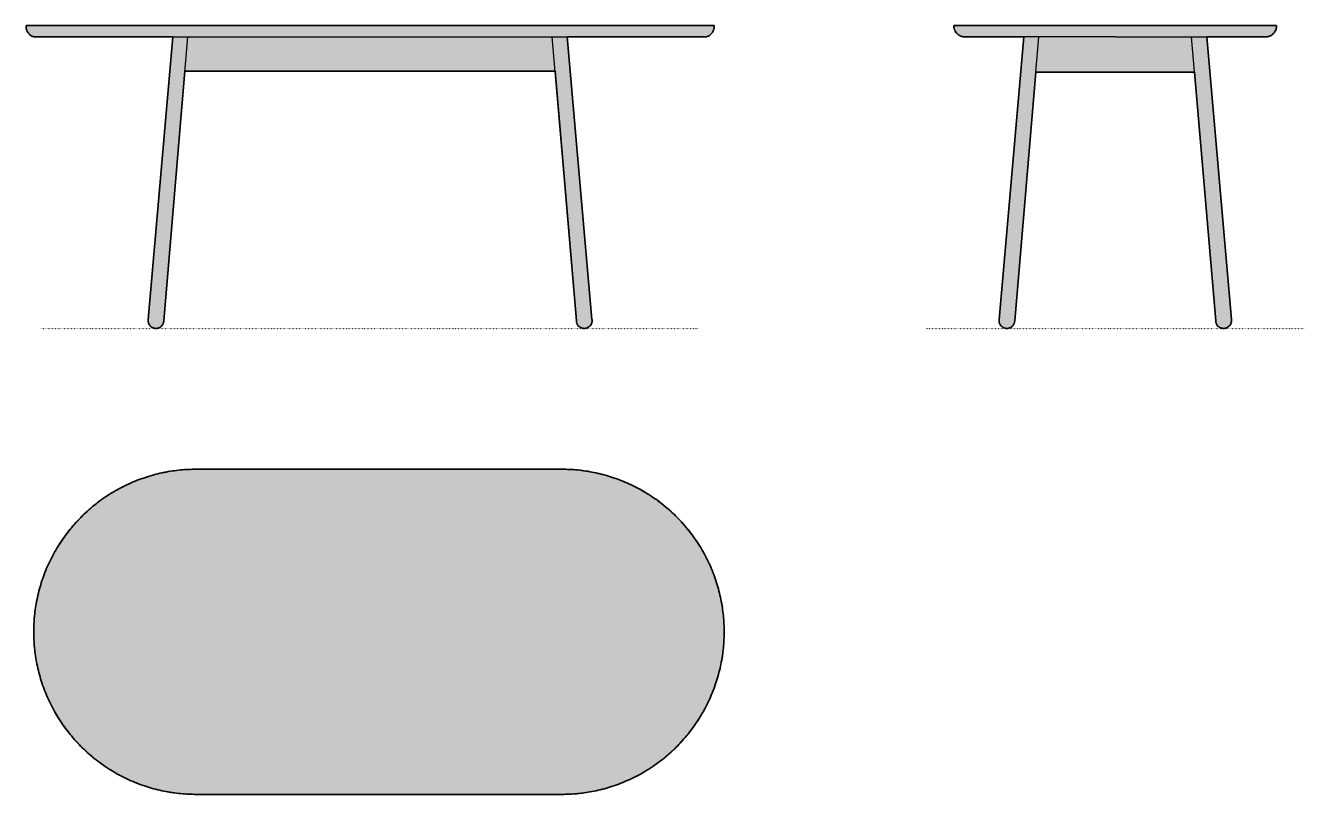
# Model space of a CAD drawing. Header units: millimetres. Extents: x -36 to 2928, y -1079 to 701.
import ezdxf

# ---------------------------------------------------------------- set-up
doc = ezdxf.new("R2010")
doc.units = ezdxf.units.MM
doc.linetypes.add('Dots', pattern=[1, 0, -1])
doc.layers.add('Blocks', color=7, linetype='Continuous')
doc.layers.add('Blocks$Fill', color=7, linetype='Continuous', true_color=0xffffff)
for name, color, linetype, lineweight, true_color in [('Blocks$Inner', 7, 'Continuous', 25, 0x007f00), ('Blocks$Outline', 7, 'Continuous', 35, 0xff3f3f), ('Groud', 7, 'Dots', 25, 0x243775)]:
    doc.layers.add(name, color=color, linetype=linetype, lineweight=lineweight, true_color=true_color)

# ---------------------------------------------------------------- blocks, each defined once
blk = doc.blocks.new('Nest Oak Table Top')
at = {"layer": 'Blocks$Fill'}
blk.add_hatch(color=256, dxfattribs=at).paths.add_polyline_path([(799.6, 376.5), (375.3, 376.5), (366.9, 376.4), (358.5, 376.1), (350, 375.6), (341.5, 374.9), (332.9, 374), (324.3, 372.9), (315.6, 371.6), (306.9, 370), (298.2, 368.3), (289.4, 366.3), (280.7, 364.1), (271.9, 361.7), (263.2, 359), (254.4, 356.2), (245.7, 353.1), (237, 349.7), (228.4, 346.1), (219.8, 342.3), (211.3, 338.3), (202.8, 334), (194.4, 329.5), (186.1, 324.8), (177.9, 319.9), (169.8, 314.7), (161.8, 309.3), (154, 303.7), (146.3, 297.9), (138.7, 291.8), (131.2, 285.6), (123.9, 279.2), (116.8, 272.6), (109.9, 265.8), (103.1, 258.8), (96.5, 251.7), (90.1, 244.4), (83.9, 236.9), (77.9, 229.3), (72.1, 221.5), (66.5, 213.7), (61.2, 205.7), (56, 197.5), (51.1, 189.3), (46.4, 181), (41.9, 172.6), (37.7, 164.1), (33.7, 155.6), (29.9, 147), (26.4, 138.3), (23, 129.6), (20, 120.9), (17.1, 112.2), (14.5, 103.4), (12.1, 94.6), (9.9, 85.9), (8, 77.1), (6.3, 68.4), (4.8, 59.7), (3.5, 51), (2.4, 42.4), (1.5, 33.8), (0.9, 25.2), (0.4, 16.8), (0.1, 8.3), (0, 0), (0.1, -8.3), (0.4, -16.8), (0.8, -25.2), (1.5, -33.8), (2.4, -42.4), (3.5, -51), (4.7, -59.7), (6.2, -68.4), (8, -77.1), (9.9, -85.9), (12.1, -94.7), (14.5, -103.4), (17.1, -112.2), (19.9, -120.9), (23, -129.7), (26.3, -138.3), (29.8, -147), (33.6, -155.6), (37.6, -164.2), (41.8, -172.6), (46.3, -181), (51, -189.3), (55.9, -197.6), (61.1, -205.7), (66.4, -213.7), (72, -221.6), (77.8, -229.3), (83.8, -236.9), (90, -244.4), (96.4, -251.7), (103, -258.9), (109.7, -265.8), (116.7, -272.6), (123.8, -279.3), (131.1, -285.7), (138.5, -291.9), (146.1, -297.9), (153.8, -303.8), (161.7, -309.4), (169.7, -314.8), (177.8, -319.9), (186, -324.9), (194.3, -329.6), (202.7, -334.1), (211.1, -338.4), (219.6, -342.4), (228.2, -346.3), (236.9, -349.8), (245.5, -353.2), (254.3, -356.3), (263, -359.2), (271.7, -361.8), (280.5, -364.2), (289.3, -366.4), (298, -368.4), (306.7, -370.2), (315.4, -371.7), (324.1, -373), (332.7, -374.2), (341.3, -375.1), (349.9, -375.8), (358.3, -376.3), (366.8, -376.6), (375.1, -376.7), (799.6, -376.7), (1224.9, -376.7), (1233.2, -376.6), (1241.7, -376.3), (1250.1, -375.8), (1258.7, -375.1), (1267.3, -374.2), (1275.9, -373), (1284.6, -371.7), (1293.3, -370.2), (1302, -368.4), (1310.7, -366.4), (1319.5, -364.2), (1328.3, -361.8), (1337, -359.2), (1345.7, -356.3), (1354.5, -353.2), (1363.1, -349.8), (1371.8, -346.3), (1380.4, -342.4), (1388.9, -338.4), (1397.3, -334.1), (1405.7, -329.6), (1414, -324.9), (1422.2, -319.9), (1430.3, -314.8), (1438.3, -309.4), (1446.2, -303.8), (1453.9, -297.9), (1461.5, -291.9), (1468.9, -285.7), (1476.2, -279.3), (1483.3, -272.6), (1490.3, -265.8), (1497, -258.9), (1503.6, -251.7), (1510, -244.4), (1516.2, -236.9), (1522.2, -229.3), (1528, -221.6), (1533.6, -213.7), (1538.9, -205.7), (1544.1, -197.6), (1549, -189.3), (1553.7, -181), (1558.2, -172.6), (1562.4, -164.2), (1566.4, -155.6), (1570.2, -147), (1573.7, -138.3), (1577, -129.7), (1580.1, -120.9), (1582.9, -112.2), (1585.5, -103.4), (1587.9, -94.7), (1590.1, -85.9), (1592, -77.1), (1593.8, -68.4), (1595.3, -59.7), (1596.5, -51), (1597.6, -42.4), (1598.5, -33.8), (1599.2, -25.2), (1599.6, -16.8), (1599.9, -8.3), (1600, 0), (1599.9, 8.3), (1599.6, 16.8), (1599.1, 25.2), (1598.5, 33.8), (1597.6, 42.4), (1596.5, 51), (1595.2, 59.7), (1593.7, 68.4), (1592, 77.1), (1590.1, 85.9), (1587.9, 94.6), (1585.5, 103.4), (1582.9, 112.2), (1580, 120.9), (1577, 129.6), (1573.6, 138.3), (1570.1, 147), (1566.3, 155.6), (1562.3, 164.1), (1558.1, 172.6), (1553.6, 181), (1548.9, 189.3), (1544, 197.5), (1538.8, 205.7), (1533.5, 213.7), (1527.9, 221.5), (1522.1, 229.3), (1516.1, 236.9), (1509.9, 244.4), (1503.5, 251.7), (1496.9, 258.8), (1490.1, 265.8), (1483.2, 272.6), (1476.1, 279.2), (1468.8, 285.6), (1461.3, 291.8), (1453.7, 297.9), (1446, 303.7), (1438.2, 309.3), (1430.2, 314.7), (1422.1, 319.9), (1413.9, 324.8), (1405.6, 329.5), (1397.2, 334), (1388.7, 338.3), (1380.2, 342.3), (1371.6, 346.1), (1363, 349.7), (1354.3, 353.1), (1345.6, 356.2), (1336.8, 359), (1328.1, 361.7), (1319.3, 364.1), (1310.6, 366.3), (1301.8, 368.3), (1293.1, 370), (1284.4, 371.6), (1275.7, 372.9), (1267.1, 374), (1258.5, 374.9), (1250, 375.6), (1241.5, 376.1), (1233.1, 376.4), (1224.7, 376.5)], flags=0)
at = {"layer": 'Blocks$Inner'}
for points in [[(1224.7, 376.5), (799.6, 376.5), (375.3, 376.5)], [(375.1, -376.7), (799.6, -376.7), (1224.9, -376.7)]]:
    blk.add_lwpolyline(points, dxfattribs=at)
blk.add_arc((376.6, -0.1), 376.6, 90.2063, 269.7668, dxfattribs=at)
blk.add_rational_spline([(1224.9, -376.7), (1600.1, -375.2), (1600, 0), (1599.9, 375.2), (1224.7, 376.5)], [1, 0.708461529616, 1, 0.708461529616, 1], degree=2, knots=[0, 0, 0, 590.168979, 590.168979, 1180.337959, 1180.337959, 1180.337959], dxfattribs=at)
at = {"layer": 'Blocks$Outline'}
for points, knots in [([(799.6, 376.5), (587.4, 376.5), (375.3, 376.5), (0.1, 375.2), (0, 0), (-0.1, -375.2), (375.1, -376.7), (587.4, -376.7), (799.6, -376.7)], [-424.336282, -424.336282, -424.336282, 0, 0, 590.168979, 590.168979, 1180.337959, 1180.337959, 1604.85158, 1604.85158, 1604.85158]), ([(799.6, -376.7), (1012.3, -376.7), (1224.9, -376.7), (1600.1, -375.2), (1600, 0), (1599.9, 375.2), (1224.7, 376.5), (1012.2, 376.5), (799.6, 376.5)], [-424.513621, -424.513621, -424.513621, 0, 0, 590.168979, 590.168979, 1180.337959, 1180.337959, 1604.674241, 1604.674241, 1604.674241])]:
    blk.add_rational_spline(points, [1, 1, 1, 0.708461529616, 1, 0.708461529616, 1, 1, 1], degree=2, knots=knots, dxfattribs=at)
blk = doc.blocks.new('Nest Oak Table Side')
at = {"layer": 'Blocks$Fill'}
blk.add_hatch(color=256, dxfattribs=at).paths.add_polyline_path([(671.4, 17.6), (671.4, 17.2), (671.4, 16.7), (671.5, 16.3), (671.5, 15.8), (671.6, 15.4), (671.7, 14.9), (671.7, 14.5), (671.8, 14), (672, 13.6), (672.1, 13.1), (672.2, 12.7), (672.4, 12.2), (672.5, 11.8), (672.7, 11.4), (672.9, 10.9), (673, 10.5), (673.2, 10.1), (673.5, 9.7), (673.7, 9.3), (673.9, 8.8), (674.2, 8.5), (674.4, 8.1), (674.7, 7.7), (674.9, 7.3), (675.2, 6.9), (675.5, 6.6), (675.8, 6.2), (676.1, 5.9), (676.4, 5.5), (676.7, 5.2), (677.1, 4.9), (677.4, 4.6), (677.7, 4.3), (678.1, 4), (678.4, 3.7), (678.8, 3.5), (679.2, 3.2), (679.6, 2.9), (679.9, 2.7), (680.3, 2.4), (680.7, 2.2), (681.2, 2), (681.6, 1.8), (682, 1.6), (682.4, 1.4), (682.8, 1.2), (683.3, 1.1), (683.7, 0.9), (684.2, 0.8), (684.6, 0.6), (685.1, 0.5), (685.5, 0.4), (686, 0.3), (686.4, 0.2), (686.9, 0.1), (687.4, 0.1), (687.8, 0), (688.3, 0), (688.7, 0), (689.2, -0.1), (689.6, -0.1), (690.1, 0), (690.6, 0), (691, 0), (691.4, 0), (691.9, 0.1), (692.3, 0.2), (692.8, 0.2), (693.2, 0.3), (693.7, 0.4), (694.1, 0.5), (694.6, 0.7), (695, 0.8), (695.5, 0.9), (695.9, 1.1), (696.3, 1.3), (696.8, 1.4), (697.2, 1.6), (697.6, 1.8), (698, 2), (698.5, 2.3), (698.9, 2.5), (699.3, 2.7), (699.6, 3), (700, 3.3), (700.4, 3.5), (700.8, 3.8), (701.1, 4.1), (701.5, 4.4), (701.8, 4.7), (702.2, 5), (702.5, 5.4), (702.8, 5.7), (703.1, 6), (703.4, 6.4), (703.7, 6.7), (704, 7.1), (704.2, 7.4), (704.5, 7.8), (704.8, 8.2), (705, 8.6), (705.2, 9), (705.5, 9.4), (705.7, 9.8), (705.9, 10.2), (706.1, 10.6), (706.3, 11), (706.5, 11.5), (706.6, 11.9), (706.8, 12.3), (706.9, 12.8), (707.1, 13.2), (707.2, 13.7), (707.3, 14.1), (707.4, 14.6), (707.5, 15), (707.5, 15.5), (707.6, 16), (707.6, 16.4), (707.7, 16.9), (707.7, 17.4), (707.7, 17.8), (707.7, 18.3), (707.7, 18.7), (707.7, 19.2), (707.7, 19.6), (707.6, 20.1), (707.6, 20.5), (650.4, 675.6), (791.2, 675.6), (791.7, 675.7), (792.3, 675.8), (792.8, 675.9), (793.3, 676), (793.8, 676.2), (794.3, 676.3), (794.9, 676.5), (795.4, 676.7), (795.9, 676.9), (796.4, 677.1), (796.9, 677.3), (797.4, 677.5), (798, 677.8), (798.5, 678), (799, 678.3), (799.5, 678.5), (800, 678.8), (800.5, 679.1), (800.9, 679.5), (801.4, 679.8), (801.9, 680.1), (802.4, 680.5), (802.8, 680.8), (803.3, 681.2), (803.7, 681.6), (804.2, 682), (804.6, 682.4), (805, 682.8), (805.4, 683.2), (805.8, 683.7), (806.2, 684.1), (806.6, 684.6), (807, 685), (807.3, 685.5), (807.7, 686), (808, 686.5), (808.4, 687), (808.7, 687.5), (809, 688), (809.3, 688.5), (809.5, 689), (809.8, 689.5), (810.1, 690), (810.3, 690.6), (810.5, 691.1), (810.7, 691.6), (810.9, 692.2), (811.1, 692.7), (811.3, 693.3), (811.5, 693.8), (811.6, 694.4), (811.8, 694.9), (811.9, 695.5), (812, 696), (812.1, 696.6), (812.2, 697.1), (812.3, 697.6), (812.3, 698.2), (812.4, 698.7), (812.4, 699.3), (812.4, 699.8), (812.5, 700.3), (812.5, 700.9), (812.5, 701.4), (437.4, 701.4), (64.4, 701.4), (64.4, 700.9), (64.4, 700.3), (64.5, 699.8), (64.5, 699.3), (64.5, 698.7), (64.6, 698.2), (64.6, 697.6), (64.7, 697.1), (64.8, 696.6), (64.9, 696), (65, 695.5), (65.1, 694.9), (65.3, 694.4), (65.4, 693.8), (65.6, 693.3), (65.8, 692.7), (65.9, 692.2), (66.1, 691.6), (66.4, 691.1), (66.6, 690.6), (66.8, 690), (67.1, 689.5), (67.3, 689), (67.6, 688.5), (67.9, 688), (68.2, 687.5), (68.5, 687), (68.9, 686.5), (69.2, 686), (69.5, 685.5), (69.9, 685), (70.3, 684.6), (70.7, 684.1), (71.1, 683.7), (71.5, 683.2), (71.9, 682.8), (72.3, 682.4), (72.7, 682), (73.2, 681.6), (73.6, 681.2), (74.1, 680.8), (74.5, 680.5), (75, 680.1), (75.5, 679.8), (75.9, 679.5), (76.4, 679.1), (76.9, 678.8), (77.4, 678.5), (77.9, 678.3), (78.4, 678), (78.9, 677.8), (79.4, 677.5), (80, 677.3), (80.5, 677.1), (81, 676.9), (81.5, 676.7), (82, 676.5), (82.6, 676.3), (83.1, 676.2), (83.6, 676), (84.1, 675.9), (84.6, 675.8), (85.1, 675.7), (85.7, 675.6), (226.5, 675.6), (169.3, 20.5), (169.3, 20.1), (169.2, 19.6), (169.2, 19.2), (169.2, 18.7), (169.2, 18.3), (169.2, 17.8), (169.2, 17.4), (169.2, 16.9), (169.2, 16.4), (169.3, 16), (169.3, 15.5), (169.4, 15), (169.5, 14.6), (169.6, 14.1), (169.7, 13.7), (169.8, 13.2), (170, 12.8), (170.1, 12.3), (170.3, 11.9), (170.4, 11.5), (170.6, 11), (170.8, 10.6), (171, 10.2), (171.2, 9.8), (171.4, 9.4), (171.6, 9), (171.9, 8.6), (172.1, 8.2), (172.4, 7.8), (172.6, 7.4), (172.9, 7.1), (173.2, 6.7), (173.5, 6.4), (173.8, 6), (174.1, 5.7), (174.4, 5.4), (174.7, 5), (175.1, 4.7), (175.4, 4.4), (175.8, 4.1), (176.1, 3.8), (176.5, 3.5), (176.9, 3.3), (177.2, 3), (177.6, 2.7), (178, 2.5), (178.4, 2.3), (178.8, 2), (179.3, 1.8), (179.7, 1.6), (180.1, 1.4), (180.5, 1.3), (181, 1.1), (181.4, 0.9), (181.9, 0.8), (182.3, 0.7), (182.7, 0.5), (183.2, 0.4), (183.6, 0.3), (184.1, 0.2), (184.5, 0.2), (185, 0.1), (185.4, 0), (185.9, 0), (186.3, 0), (186.8, 0), (187.2, -0.1), (187.7, -0.1), (188.2, 0), (188.6, 0), (189.1, 0), (189.5, 0.1), (190, 0.1), (190.5, 0.2), (190.9, 0.3), (191.4, 0.4), (191.8, 0.5), (192.3, 0.6), (192.7, 0.8), (193.2, 0.9), (193.6, 1.1), (194, 1.2), (194.5, 1.4), (194.9, 1.6), (195.3, 1.8), (195.7, 2), (196.1, 2.2), (196.5, 2.4), (196.9, 2.7), (197.3, 2.9), (197.7, 3.2), (198.1, 3.5), (198.4, 3.7), (198.8, 4), (199.2, 4.3), (199.5, 4.6), (199.8, 4.9), (200.1, 5.2), (200.5, 5.5), (200.8, 5.9), (201.1, 6.2), (201.4, 6.6), (201.7, 6.9), (201.9, 7.3), (202.2, 7.7), (202.5, 8.1), (202.7, 8.5), (203, 8.8), (203.2, 9.3), (203.4, 9.7), (203.6, 10.1), (203.8, 10.5), (204, 10.9), (204.2, 11.4), (204.4, 11.8), (204.5, 12.2), (204.7, 12.7), (204.8, 13.1), (204.9, 13.6), (205, 14), (205.1, 14.5), (205.2, 14.9), (205.3, 15.4), (205.4, 15.8), (205.4, 16.3), (205.5, 16.7), (205.5, 17.2), (205.5, 17.6), (254.4, 593.7), (622.4, 593.7)], flags=0)
at = {"layer": 'Blocks$Inner'}
for p, q in [((64.4, 701.4), (439.5, 701.4)), ((812.5, 701.4), (437.4, 701.4)), ((438.1, 675.6), (85.7, 675.6)), ((226.5, 675.6), (169.3, 20.5)), ((205.5, 17.6), (261.4, 675.6)), ((438.8, 675.6), (791.2, 675.6)), ((671.4, 17.6), (615.5, 675.6)), ((650.4, 675.6), (707.6, 20.5)), ((622.4, 593.7), (254.4, 593.7))]:
    blk.add_line(p, q, dxfattribs=at)
at = {"layer": 'Blocks$Inner', "extrusion": (0, 0, -1)}
for centre, radius, start, end in [((-90.1, 700.9), 25.7, 279.9755, 1.1396), ((-689.6, 18.1), 18.2, 172.3515, 358.5032)]:
    blk.add_arc(centre, radius, start, end, dxfattribs=at)
at = {"layer": 'Blocks$Inner'}
for centre, radius, start, end in [((786.8, 700.9), 25.7, 279.9755, 1.1396), ((187.3, 18.1), 18.2, 172.3515, 358.5032)]:
    blk.add_arc(centre, radius, start, end, dxfattribs=at)
at = {"layer": 'Blocks$Outline'}
for points in [[(437.4, 701.4), (64.4, 701.4)], [(812.5, 701.4), (437.4, 701.4)], [(85.7, 675.6), (226.5, 675.6)], [(226.5, 675.6), (169.3, 20.5)], [(707.6, 20.5), (650.4, 675.6)], [(650.4, 675.6), (791.2, 675.6)], [(205.5, 17.6), (254.4, 593.7)], [(254.4, 593.7), (622.4, 593.7)], [(622.4, 593.7), (671.4, 17.6)]]:
    blk.add_lwpolyline(points, dxfattribs=at)
for points, weights in [([(64.4, 701.4), (64, 679.4), (85.7, 675.6)], [1, 0.759475229811, 1]), ([(791.2, 675.6), (812.9, 679.4), (812.5, 701.4)], [1, 0.759475229813, 1])]:
    blk.add_rational_spline(points, weights, degree=2, dxfattribs=at)
for points in [[(169.3, 20.5), (168.3, 12.8), (173.2, 6.7), (178.1, 0.6), (185.9, 0), (193.7, -0.6), (199.5, 4.6), (205.3, 9.8), (205.5, 17.6)], [(671.4, 17.6), (671.6, 9.8), (677.4, 4.6), (683.2, -0.6), (691, 0), (698.8, 0.6), (703.7, 6.7), (708.6, 12.8), (707.6, 20.5)]]:
    blk.add_rational_spline(points, [1, 0.918660538502, 1, 0.918660538502, 1, 0.918660538502, 1, 0.918660538502, 1], degree=2, knots=[0, 0, 0, 14.76321, 14.76321, 29.526419, 29.526419, 44.289629, 44.289629, 59.052839, 59.052839, 59.052839], dxfattribs=at)
blk = doc.blocks.new('Nest Oak Table Front')
at = {"layer": 'Blocks$Fill'}
blk.add_hatch(color=256, dxfattribs=at).paths.add_polyline_path([(1240.8, 17.6), (1240.8, 17.2), (1240.9, 16.7), (1240.9, 16.3), (1241, 15.8), (1241, 15.4), (1241.1, 14.9), (1241.2, 14.5), (1241.3, 14), (1241.4, 13.6), (1241.5, 13.1), (1241.6, 12.7), (1241.8, 12.2), (1241.9, 11.8), (1242.1, 11.4), (1242.3, 10.9), (1242.5, 10.5), (1242.7, 10.1), (1242.9, 9.7), (1243.1, 9.3), (1243.3, 8.8), (1243.6, 8.5), (1243.8, 8.1), (1244.1, 7.7), (1244.4, 7.3), (1244.7, 6.9), (1244.9, 6.6), (1245.2, 6.2), (1245.5, 5.9), (1245.9, 5.5), (1246.2, 5.2), (1246.5, 4.9), (1246.8, 4.6), (1247.2, 4.3), (1247.5, 4), (1247.9, 3.7), (1248.2, 3.5), (1248.6, 3.2), (1249, 2.9), (1249.4, 2.7), (1249.8, 2.4), (1250.2, 2.2), (1250.6, 2), (1251, 1.8), (1251.4, 1.6), (1251.8, 1.4), (1252.3, 1.2), (1252.7, 1.1), (1253.2, 0.9), (1253.6, 0.8), (1254, 0.6), (1254.5, 0.5), (1255, 0.4), (1255.4, 0.3), (1255.9, 0.2), (1256.3, 0.1), (1256.8, 0.1), (1257.2, 0), (1257.7, 0), (1258.2, 0), (1258.6, -0.1), (1259.1, -0.1), (1259.5, 0), (1260, 0), (1260.4, 0), (1260.9, 0), (1261.3, 0.1), (1261.8, 0.2), (1262.2, 0.2), (1262.7, 0.3), (1263.1, 0.4), (1263.6, 0.5), (1264, 0.7), (1264.5, 0.8), (1264.9, 0.9), (1265.3, 1.1), (1265.8, 1.3), (1266.2, 1.4), (1266.6, 1.6), (1267.1, 1.8), (1267.5, 2), (1267.9, 2.3), (1268.3, 2.5), (1268.7, 2.7), (1269.1, 3), (1269.5, 3.3), (1269.8, 3.5), (1270.2, 3.8), (1270.6, 4.1), (1270.9, 4.4), (1271.3, 4.7), (1271.6, 5), (1271.9, 5.4), (1272.2, 5.7), (1272.5, 6), (1272.8, 6.4), (1273.1, 6.7), (1273.4, 7.1), (1273.7, 7.4), (1273.9, 7.8), (1274.2, 8.2), (1274.4, 8.6), (1274.7, 9), (1274.9, 9.4), (1275.1, 9.8), (1275.3, 10.2), (1275.5, 10.6), (1275.7, 11), (1275.9, 11.5), (1276.1, 11.9), (1276.2, 12.3), (1276.4, 12.8), (1276.5, 13.2), (1276.6, 13.7), (1276.7, 14.1), (1276.8, 14.6), (1276.9, 15), (1277, 15.5), (1277, 16), (1277.1, 16.4), (1277.1, 16.9), (1277.1, 17.4), (1277.2, 17.8), (1277.2, 18.3), (1277.1, 18.7), (1277.1, 19.2), (1277.1, 19.6), (1277.1, 20.1), (1277, 20.5), (1219.8, 675.6), (1542.8, 675.6), (1543.2, 675.7), (1543.7, 675.9), (1544.1, 676.1), (1544.6, 676.2), (1545.1, 676.4), (1545.5, 676.6), (1546, 676.8), (1546.4, 677), (1546.9, 677.3), (1547.4, 677.5), (1547.8, 677.8), (1548.3, 678), (1548.7, 678.3), (1549.1, 678.6), (1549.6, 678.9), (1550, 679.2), (1550.4, 679.5), (1550.9, 679.8), (1551.3, 680.2), (1551.7, 680.5), (1552.1, 680.9), (1552.5, 681.2), (1552.9, 681.6), (1553.2, 682), (1553.6, 682.4), (1554, 682.8), (1554.3, 683.2), (1554.7, 683.6), (1555, 684.1), (1555.3, 684.5), (1555.7, 685), (1556, 685.4), (1556.3, 685.9), (1556.5, 686.3), (1556.8, 686.8), (1557.1, 687.3), (1557.3, 687.8), (1557.6, 688.2), (1557.8, 688.7), (1558, 689.2), (1558.2, 689.7), (1558.4, 690.2), (1558.6, 690.7), (1558.8, 691.2), (1559, 691.8), (1559.1, 692.3), (1559.3, 692.8), (1559.4, 693.3), (1559.5, 693.8), (1559.6, 694.3), (1559.7, 694.9), (1559.8, 695.4), (1559.8, 695.9), (1559.9, 696.4), (1559.9, 696.9), (1560, 697.4), (1560, 697.9), (1560, 698.4), (1560, 698.9), (1560, 699.4), (1560, 699.9), (1560, 700.4), (1559.9, 700.9), (1559.9, 701.4), (762.8, 701.4), (-34.4, 701.4), (-34.4, 700.9), (-34.4, 700.4), (-34.5, 699.9), (-34.5, 699.4), (-34.5, 698.9), (-34.5, 698.4), (-34.5, 697.9), (-34.4, 697.4), (-34.4, 696.9), (-34.4, 696.4), (-34.3, 695.9), (-34.2, 695.4), (-34.2, 694.9), (-34.1, 694.3), (-34, 693.8), (-33.8, 693.3), (-33.7, 692.8), (-33.6, 692.3), (-33.4, 691.8), (-33.3, 691.2), (-33.1, 690.7), (-32.9, 690.2), (-32.7, 689.7), (-32.5, 689.2), (-32.3, 688.7), (-32, 688.2), (-31.8, 687.8), (-31.5, 687.3), (-31.3, 686.8), (-31, 686.3), (-30.7, 685.9), (-30.4, 685.4), (-30.1, 685), (-29.8, 684.5), (-29.5, 684.1), (-29.1, 683.6), (-28.8, 683.2), (-28.4, 682.8), (-28.1, 682.4), (-27.7, 682), (-27.3, 681.6), (-26.9, 681.2), (-26.5, 680.9), (-26.1, 680.5), (-25.7, 680.2), (-25.3, 679.8), (-24.9, 679.5), (-24.5, 679.2), (-24, 678.9), (-23.6, 678.6), (-23.2, 678.3), (-22.7, 678), (-22.3, 677.8), (-21.8, 677.5), (-21.4, 677.3), (-20.9, 677), (-20.4, 676.8), (-20, 676.6), (-19.5, 676.4), (-19.1, 676.2), (-18.6, 676.1), (-18.1, 675.9), (-17.7, 675.7), (-17.2, 675.6), (305.7, 675.6), (248.5, 20.5), (248.5, 20.1), (248.4, 19.6), (248.4, 19.2), (248.4, 18.7), (248.4, 18.3), (248.4, 17.8), (248.4, 17.4), (248.4, 16.9), (248.5, 16.4), (248.5, 16), (248.6, 15.5), (248.6, 15), (248.7, 14.6), (248.8, 14.1), (248.9, 13.7), (249.1, 13.2), (249.2, 12.8), (249.3, 12.3), (249.5, 11.9), (249.6, 11.5), (249.8, 11), (250, 10.6), (250.2, 10.2), (250.4, 9.8), (250.6, 9.4), (250.9, 9), (251.1, 8.6), (251.3, 8.2), (251.6, 7.8), (251.9, 7.4), (252.1, 7.1), (252.4, 6.7), (252.7, 6.4), (253, 6), (253.3, 5.7), (253.6, 5.4), (253.9, 5), (254.3, 4.7), (254.6, 4.4), (255, 4.1), (255.3, 3.8), (255.7, 3.5), (256.1, 3.3), (256.5, 3), (256.9, 2.7), (257.3, 2.5), (257.7, 2.3), (258.1, 2), (258.5, 1.8), (258.9, 1.6), (259.3, 1.4), (259.8, 1.3), (260.2, 1.1), (260.6, 0.9), (261.1, 0.8), (261.5, 0.7), (262, 0.5), (262.4, 0.4), (262.9, 0.3), (263.3, 0.2), (263.8, 0.2), (264.2, 0.1), (264.7, 0), (265.1, 0), (265.6, 0), (266, 0), (266.5, -0.1), (266.9, -0.1), (267.4, 0), (267.8, 0), (268.3, 0), (268.8, 0.1), (269.2, 0.1), (269.7, 0.2), (270.1, 0.3), (270.6, 0.4), (271, 0.5), (271.5, 0.6), (271.9, 0.8), (272.4, 0.9), (272.8, 1.1), (273.3, 1.2), (273.7, 1.4), (274.1, 1.6), (274.5, 1.8), (275, 2), (275.4, 2.2), (275.8, 2.4), (276.2, 2.7), (276.6, 2.9), (276.9, 3.2), (277.3, 3.5), (277.7, 3.7), (278, 4), (278.4, 4.3), (278.7, 4.6), (279, 4.9), (279.4, 5.2), (279.7, 5.5), (280, 5.9), (280.3, 6.2), (280.6, 6.6), (280.9, 6.9), (281.2, 7.3), (281.4, 7.7), (281.7, 8.1), (282, 8.5), (282.2, 8.8), (282.4, 9.3), (282.7, 9.7), (282.9, 10.1), (283.1, 10.5), (283.3, 10.9), (283.4, 11.4), (283.6, 11.8), (283.8, 12.2), (283.9, 12.7), (284, 13.1), (284.2, 13.6), (284.3, 14), (284.4, 14.5), (284.5, 14.9), (284.5, 15.4), (284.6, 15.8), (284.6, 16.3), (284.7, 16.7), (284.7, 17.2), (284.7, 17.6), (333.8, 595.7), (762.8, 595.7), (1191.7, 595.7)], flags=0)
at = {"layer": 'Blocks$Inner'}
for p, q in [((305.7, 675.6), (248.5, 20.5)), ((284.7, 17.6), (340.6, 675.6)), ((1240.8, 17.6), (1184.9, 675.6)), ((1219.8, 675.6), (1277, 20.5))]:
    blk.add_line(p, q, dxfattribs=at)
for points in [[(1559.9, 701.4), (762.8, 701.4), (-34.4, 701.4)], [(-17.2, 675.6), (762.8, 675.6), (1542.8, 675.6)], [(333.8, 595.7), (762.8, 595.7), (1191.7, 595.7)]]:
    blk.add_lwpolyline(points, dxfattribs=at)
for centre, radius, start, end in [((-10.2, 698.9), 24.3, 174.0421, 253.1618), ((1535.7, 698.9), 24.3, 286.8382, 5.9579), ((266.6, 18.1), 18.2, 172.3515, 358.5032)]:
    blk.add_arc(centre, radius, start, end, dxfattribs=at)
at = {"layer": 'Blocks$Inner', "extrusion": (0, 0, -1)}
blk.add_arc((-1259, 18.1), 18.2, 172.3515, 358.5032, dxfattribs=at)
at = {"layer": 'Blocks$Outline'}
for points in [[(762.8, 701.4), (-34.4, 701.4)], [(1559.9, 701.4), (762.8, 701.4)], [(-17.2, 675.6), (305.7, 675.6)], [(305.7, 675.6), (248.5, 20.5)], [(1277, 20.5), (1219.8, 675.6)], [(1219.8, 675.6), (1542.8, 675.6)], [(284.7, 17.6), (333.8, 595.7)], [(333.8, 595.7), (762.8, 595.7)], [(762.8, 595.7), (1191.7, 595.7)], [(1191.7, 595.7), (1240.8, 17.6)]]:
    blk.add_lwpolyline(points, dxfattribs=at)
for points in [[(-34.4, 701.4), (-36.4, 681.4), (-17.2, 675.6)], [(1542.8, 675.6), (1562, 681.4), (1559.9, 701.4)]]:
    blk.add_rational_spline(points, [1, 0.770959923079, 1], degree=2, dxfattribs=at)
for points in [[(248.5, 20.5), (247.5, 12.8), (252.4, 6.7), (257.3, 0.6), (265.1, 0), (272.9, -0.6), (278.7, 4.6), (284.5, 9.8), (284.7, 17.6)], [(1240.8, 17.6), (1241, 9.8), (1246.8, 4.6), (1252.6, -0.6), (1260.4, 0), (1268.2, 0.6), (1273.1, 6.7), (1278, 12.8), (1277, 20.5)]]:
    blk.add_rational_spline(points, [1, 0.918660538502, 1, 0.918660538502, 1, 0.918660538502, 1, 0.918660538502, 1], degree=2, knots=[0, 0, 0, 14.76321, 14.76321, 29.526419, 29.526419, 44.289629, 44.289629, 59.052839, 59.052839, 59.052839], dxfattribs=at)

msp = doc.modelspace()

# ---------------------------------------------------------------- linework, layer by layer
at = {"layer": 'Groud'}
for points in [[(0, 0), (1525.5, 0)], [(2051, 0), (2927.9, 0)]]:
    msp.add_lwpolyline(points, dxfattribs=at)

# ---------------------------------------------------------------- block references
at = {"layer": 'Blocks'}
for name, p in [('Nest Oak Table Front', (0, 0)), ('Nest Oak Table Side', (2051, 0)), ('Nest Oak Table Top', (-16.7, -702.7))]:
    msp.add_blockref(name, p, dxfattribs=at)

doc.saveas('drawing.dxf')
